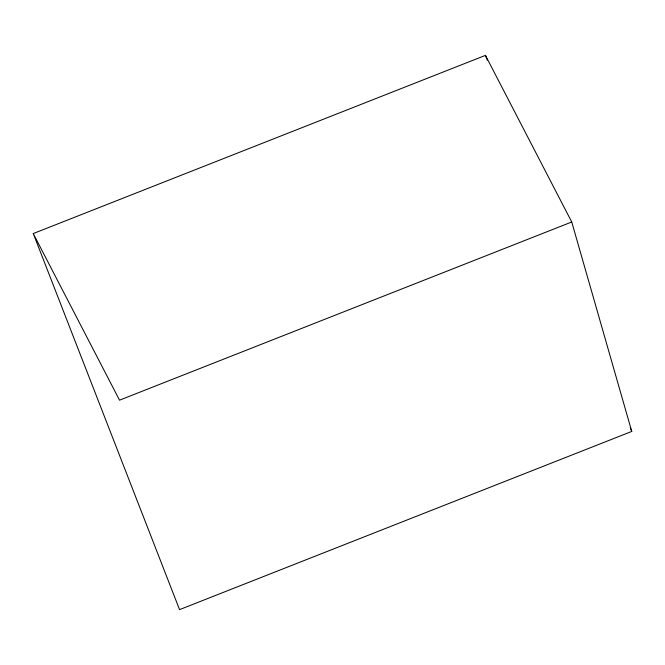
<?xml version="1.0" encoding="UTF-8"?>
<svg xmlns="http://www.w3.org/2000/svg" width="665" height="665" viewBox="0 0 665 665"><rect width="100%" height="100%" fill="white"/><g stroke="black" fill="none" stroke-linecap="round" stroke-linejoin="round"><path stroke-width="1" d="M33.25 233.565L485.45 55.37L571.742 221.985L631.75 431.435L179.55 609.63L33.25 233.565L119.542 400.172L571.742 221.985M485.45 55.37L487.329 60.207M630.245 427.57L631.75 431.435"/></g></svg>
